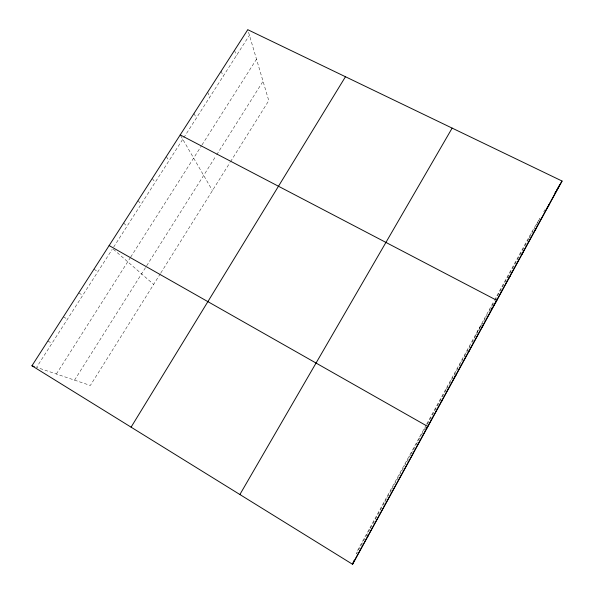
<?xml version="1.0" encoding="UTF-8"?>
<svg xmlns="http://www.w3.org/2000/svg" width="594" height="594" viewBox="0 0 594 594"><rect width="100%" height="100%" fill="white"/><g stroke="black" fill="none" stroke-linecap="round" stroke-linejoin="round"><path stroke-width="0.45" stroke-dasharray="2.97 2.23" d="M426.314 424.792L357.93 549.777L356.497 553.66L369.869 529.209M426.744 423.997L493.993 301.091M494.431 300.282L531.816 231.957L539.983 218.206L535.209 226.945M370.314 528.408L384.415 502.628M384.853 501.826L391.394 489.857M391.832 489.062L410.484 454.959M410.929 454.15L421.101 435.551M425.512 427.494L421.985 433.932L419.832 436.642M427.272 424.279L446.079 389.887M446.517 389.085L448.678 385.142M449.109 384.355L470.121 345.931M471.881 342.708L475.831 335.491M476.277 334.689L482.417 323.455L477.108 331.949M483.724 321.072L487.199 314.709M488.936 311.531L491.542 306.764M491.981 305.969L493.718 302.792M495.017 300.423L501.9 287.83M502.331 287.043L516.847 260.514M517.292 259.704L528.69 238.855M529.128 238.06L534.771 227.74M543.748 211.872L545.158 209.504M160.35 273.715L90.34 385.461L36.576 367.337L112.169 249.413M160.826 272.95L230.056 162.452M230.524 161.694L268.778 100.638L247.78 29.7M74.547 380.138L215.763 156.252M216.721 154.737L263.045 81.281M56.385 374.02L130.212 257.87M130.71 257.083L201.522 145.679M202.019 144.906L256.504 59.177M113.654 247.104L249.435 35.276M47.713 341.208L52.124 343.087M63.32 316.906L67.501 319.097M78.757 292.864L82.722 295.359M94.03 269.089L97.772 271.874M113.35 249.235L153.653 284.407M123.649 222.973L126.968 226.321M138.008 200.616L141.134 204.232M152.227 178.482L155.145 182.365M166.29 156.578L169.023 160.714M180.643 135.625L212.444 190.563M194 113.432L196.362 118.072M207.648 92.181L209.823 97.067M221.161 71.146L223.158 76.262M234.541 50.319L236.36 55.673"/><path stroke-width="0.89" d="M368.005 536.085L368.213 535.328M352.584 564.3L562.065 181.036L247.78 29.7L31.935 365.778L352.584 564.3L353.927 560.647M353.014 563.127L413.172 453.452M413.172 453.081L440.703 402.71M520.997 255.814L441.142 401.915L441.981 400.742M559.659 185.09L521.435 255.019L523.359 251.863M239.887 494.527L452.145 128.104M554.989 192.946L555.925 191.379M556.86 189.805L562.065 181.036M547.052 208.152L549.302 204.388M534.31 231.46L536.404 227.992M131.088 427.16L345.47 76.737M508.419 278.831L510.164 275.987M491.424 309.043L492.381 307.514M493.814 305.212L496.836 300.386L180.22 134.897M481.949 327.249L483.353 325.059M468.495 351.863L469.713 350M454.893 376.752L455.925 375.23M426.128 428.734L427.873 426.551L109.14 245.567M31.935 365.778L34.259 366.557"/></g></svg>
